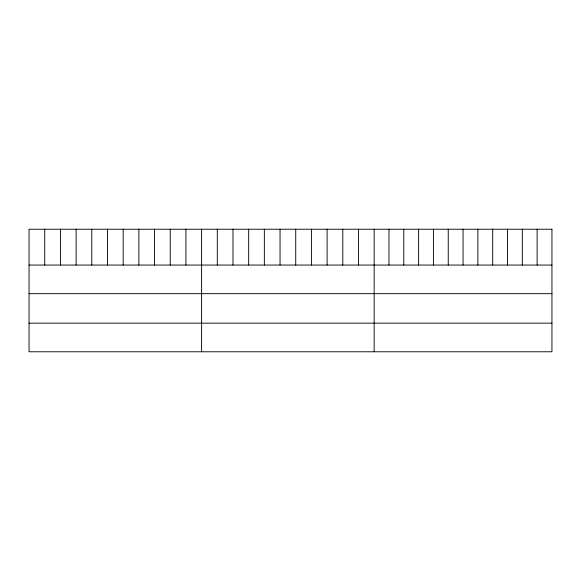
<?xml version="1.0" encoding="UTF-8"?>
<svg xmlns="http://www.w3.org/2000/svg" width="581" height="581" viewBox="0 0 581 581"><rect width="100%" height="100%" fill="white"/><g stroke="black" fill="none" stroke-linecap="round" stroke-linejoin="round"><path stroke-width="0.87" d="M29.05 265.052L551.95 265.052M29.05 293.666L551.95 293.666M29.05 323.152L551.95 323.152M537.135 229.226L537.135 265.052M522.319 229.226L522.319 265.052M507.503 229.226L507.503 265.052M492.688 229.226L492.688 265.052M477.872 229.226L477.872 265.052M463.057 229.226L463.057 265.052M448.242 229.226L448.242 265.052M433.426 229.226L433.426 265.052M418.61 229.226L418.61 265.052M403.795 229.226L403.795 265.052M388.979 229.226L388.979 265.052M374.164 229.226L374.164 351.774M358.477 229.226L358.477 265.052M342.79 229.226L342.79 265.052M327.103 229.226L327.103 265.052M311.416 229.226L311.416 265.052M295.729 229.226L295.729 265.052M280.042 229.226L280.042 265.052M264.355 229.226L264.355 265.052M248.668 229.226L248.668 265.052M232.981 229.226L232.981 265.052M217.294 229.226L217.294 265.052M201.607 229.226L201.607 351.774M185.92 229.226L185.92 265.052M170.233 229.226L170.233 265.052M154.546 229.226L154.546 265.052M138.859 229.226L138.859 265.052M123.172 229.226L123.172 265.052M107.485 229.226L107.485 265.052M91.798 229.226L91.798 265.052M76.111 229.226L76.111 265.052M60.424 229.226L60.424 265.052M44.737 229.226L44.737 265.052M551.95 229.226L29.05 229.226L29.05 351.774L551.95 351.774L551.95 229.226"/></g></svg>
